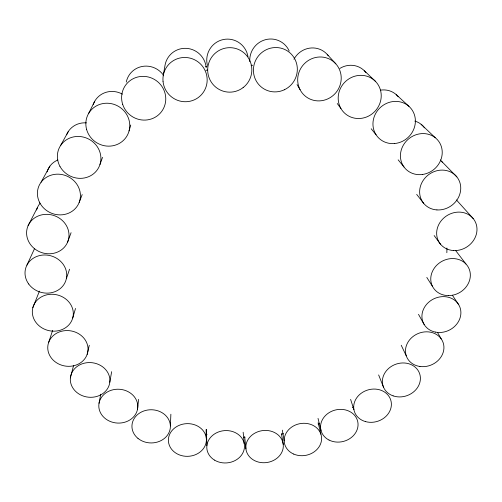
<?xml version="1.0" encoding="UTF-8"?>
<svg xmlns="http://www.w3.org/2000/svg" width="502" height="502" viewBox="0 0 502 502"><rect width="100%" height="100%" fill="white"/><g stroke="black" fill="none" stroke-linecap="round" stroke-linejoin="round"><path stroke-width="0.75" d="M170.385 425.922L170.875 414.225M137.523 409.243A19.503 16.93 3.5 0 0 111.475 390.186A19.503 16.93 3.5 0 0 105.891 419.038A19.503 16.93 3.5 0 0 137.523 409.243L138.602 399.341M163.213 75.777L164.97 65.574A21.002 20.676 53.7 0 1 186.261 48.349A21.002 20.676 53.7 0 1 206.209 67.726M109.812 382.217A19.835 17.338 6.5 0 0 81.995 363.881A19.835 17.338 6.5 0 0 78.525 393.712A19.835 17.338 6.5 0 0 109.812 382.217L111.639 371.687M99.026 403.307L100.726 394.227M87.141 354.431A20.212 17.815 9.5 0 0 63.428 330.856A20.212 17.815 9.5 0 0 53.112 360.047A20.212 17.815 9.5 0 0 87.141 354.431L89.287 345.282M70.38 377.912L73.612 365.33M129.064 130.934L130.733 125.023M72.734 317.998A20.607 18.348 12.6 0 0 47.088 294.756A20.607 18.348 12.6 0 0 38.629 325.396A20.607 18.348 12.6 0 0 72.734 317.998L75.507 308.454M48.569 342.69L52.628 330.372M66.389 278.585L69.558 269.21M99.967 164.524L102.546 157.327M67.394 242.623A21.404 19.515 19.2 0 0 45.004 214.385A21.404 19.515 19.2 0 0 30.98 245.171A21.404 19.515 19.2 0 0 67.394 242.623L71.083 232.696M79.184 202.413L82.19 194.575M32.831 307.688L39.426 291.122M26.926 265.131L34.682 248.321M88.534 113.603L94.74 101.228M28.081 225.737L37.531 207.382M41.051 182.245L49.899 166.143M60.516 145.655L68.316 131.518M396.216 94.614L408.967 106.361M421.122 124.283L435.228 137.692M364.433 70.838L375.327 81.224A22.151 20.958 -46.8 0 1 364.728 117.625A22.151 20.958 -46.8 0 1 339.07 91.941A22.151 20.958 -46.8 0 1 375.327 81.224M441.729 161.449L456.839 176.873M327.204 54.404L335.819 63.836A22.295 21.435 -51.4 0 1 323.715 100.3A22.295 21.435 -51.4 0 1 298.834 72.69A22.295 21.435 -51.4 0 1 335.819 63.836M473.21 218.577L457.447 201.082A19.628 17.689 -33.5 0 0 456.412 199.928M398.161 159.837L404.01 167.022M371.21 128.769L376.086 134.818M416.685 194.387L423.707 203.385M455.59 250.467L465.963 264.008M337.244 103.512L340.94 108.532M434.136 235.532L440.587 244.305M452.371 295.232L458.746 304.758M426.813 277.424L432.567 286.517M297.058 84.574L300.083 89.701M437.437 332.299L441.245 338.906M418.505 314.327L424.19 324.568M401.23 345.263L406.262 355.824M378.64 374.944L383.534 387.237M350.616 399.397L353.904 409.619M318.023 418.392L320.998 430.478M318.13 422.784L320.903 434.18M282.319 430.145L284.17 440.913M281.434 433.715L283.266 444.54A18.806 16.108 -8.1 0 1 256.591 461.495A18.806 16.108 -8.1 0 1 253.874 433.722A18.806 16.108 -8.1 0 1 283.266 444.54M244.675 436.395L245.911 448.87M243.15 432.235L244.273 443.85M206.429 429.354L206.874 445.701M206.102 429.612L206.391 440.43A19.013 16.346 -2.4 0 1 177.244 453.921A19.013 16.346 -2.4 0 1 178.549 425.608A19.013 16.346 -2.4 0 1 206.391 440.43M440.342 159.925A20.011 18.279 -37 0 1 442.544 162.548M414.777 121.07A20.344 18.812 -40.7 0 1 424.523 127.866M380.353 90.178A20.632 19.327 -44.7 0 1 398.218 96.717M339.885 68.404A20.852 19.81 -49.2 0 1 365.914 72.508M293.952 59.236A20.984 20.224 -54.8 0 1 328.176 55.571M249.776 61.664A21.021 20.557 -63.8 0 1 265.389 39.714A21.021 20.557 -63.8 0 1 289.208 51.003M207.401 65.348A20.984 20.751 -88 0 1 223.246 39.558A20.984 20.751 -88 0 1 247.982 56.72M126.259 82.096A21.009 20.4 40.2 0 1 142.097 66.477A21.009 20.4 40.2 0 1 163.294 74.974M93.196 104.667A20.921 20.017 33.5 0 1 122.406 94.144M66.628 134.781A20.745 19.565 28.5 0 1 86.451 122.877M47.088 171.904A20.488 19.063 24.3 0 1 57.881 159.981M36.627 210.018A20.174 18.536 20.5 0 1 40.104 203.241M205.556 66.735A195.429 182.527 -9.1 0 1 207.069 66.408M446.924 248.019A199.532 185.796 -9.1 0 1 446.843 252.713M353.703 406.796A199.532 185.796 -9.1 0 1 352.373 407.605M319.579 423.506A199.532 185.796 -9.1 0 1 318.13 424.058M283.624 433.741A199.532 185.796 -9.1 0 1 281.346 434.167M244.938 437.581A199.532 185.796 -9.1 0 1 243.376 437.587M207.075 434.468A199.532 185.796 -9.1 0 1 205.538 434.199M205.983 70.33A199.532 185.796 -9.1 0 1 207.514 69.998M251.107 65.285A199.532 185.796 -9.1 0 1 252.682 65.279M436.928 209.918A21.222 19.227 -35.8 0 0 459.399 181.216A21.222 19.227 -35.8 0 0 424.24 178.944A21.222 19.227 -35.8 0 0 436.928 209.918M422.508 174.476A21.592 19.829 -39.2 0 0 438.811 141.464A21.592 19.829 -39.2 0 0 402.66 146.433A21.592 19.829 -39.2 0 0 422.508 174.476M394.44 143.547A21.912 20.413 -42.9 0 0 412.412 110.453A21.912 20.413 -42.9 0 0 375.647 113.508A21.912 20.413 -42.9 0 0 394.44 143.547M284.389 89.758A22.32 21.824 -58.2 0 0 288.211 51.461A22.32 21.824 -58.2 0 0 253.523 67.933A22.32 21.824 -58.2 0 0 284.389 89.758M243.119 87.593A22.245 22.075 -81.4 0 0 238.299 49.384A22.245 22.075 -81.4 0 0 207.853 72.771A22.245 22.075 -81.4 0 0 243.119 87.593M163.024 81.286A22.295 21.969 46.3 0 0 197.807 97.877A22.295 21.969 46.3 0 0 194.337 59.65A22.295 21.969 46.3 0 0 163.024 81.286M122.676 104.347A22.32 21.636 36 0 0 160.082 113.364A22.32 21.636 36 0 0 148.303 76.988A22.32 21.636 36 0 0 122.676 104.347M86.651 129.61A22.232 21.197 30.7 0 0 123.511 140.322A22.232 21.197 30.7 0 0 113.245 104.127A22.232 21.197 30.7 0 0 86.651 129.61M59.933 166.325A22.038 20.682 26.5 0 0 97.626 169.362A22.038 20.682 26.5 0 0 79.862 136.519A22.038 20.682 26.5 0 0 59.933 166.325M39.495 202.243A21.749 20.111 22.7 0 0 76.643 206.981A21.749 20.111 22.7 0 0 60.616 174.345A21.749 20.111 22.7 0 0 39.495 202.243M28.683 283.994A21.015 18.919 15.9 0 0 64.708 283.21A21.015 18.919 15.9 0 0 44.232 254.985A21.015 18.919 15.9 0 0 28.683 283.994M137.968 438.39A19.227 16.597 0.5 0 0 169.871 430.22A19.227 16.597 0.5 0 0 145.649 410.435A19.227 16.597 0.5 0 0 137.968 438.39M214.505 460.108A18.875 16.183 -5.2 0 0 244.38 448.073A18.875 16.183 -5.2 0 0 218.037 432.128A18.875 16.183 -5.2 0 0 214.505 460.108M293.764 454.097A18.819 16.12 -10.9 0 0 321.613 438.328A18.819 16.12 -10.9 0 0 293.293 426.072A18.819 16.12 -10.9 0 0 293.764 454.097M329.048 440.059A18.907 16.221 -13.8 0 0 358.033 425.458A18.907 16.221 -13.8 0 0 330.805 411.69A18.907 16.221 -13.8 0 0 329.048 440.059M365.481 421.592A19.063 16.409 -16.7 0 0 391.209 402.014A19.063 16.409 -16.7 0 0 360.913 393.48A19.063 16.409 -16.7 0 0 365.481 421.592M393.135 395.865A19.296 16.679 -19.6 0 0 420.356 377.121A19.296 16.679 -19.6 0 0 390.675 366.843A19.296 16.679 -19.6 0 0 393.135 395.865M419.936 366.473A19.591 17.03 -22.5 0 0 443.228 342.904A19.591 17.03 -22.5 0 0 410.95 338.348A19.591 17.03 -22.5 0 0 419.936 366.473M435.429 332.111A19.936 17.463 -25.5 0 0 460.466 308.994A19.936 17.463 -25.5 0 0 428.319 302.562A19.936 17.463 -25.5 0 0 435.429 332.111M448.437 295.596A20.318 17.953 -28.6 0 0 468.661 267.867A20.318 17.953 -28.6 0 0 434.563 267.761A20.318 17.953 -28.6 0 0 448.437 295.596M453.526 250.548A20.802 18.568 -32.6 0 0 475.708 222.756A20.802 18.568 -32.6 0 0 441.227 220.723A20.802 18.568 -32.6 0 0 453.526 250.548"/></g></svg>
